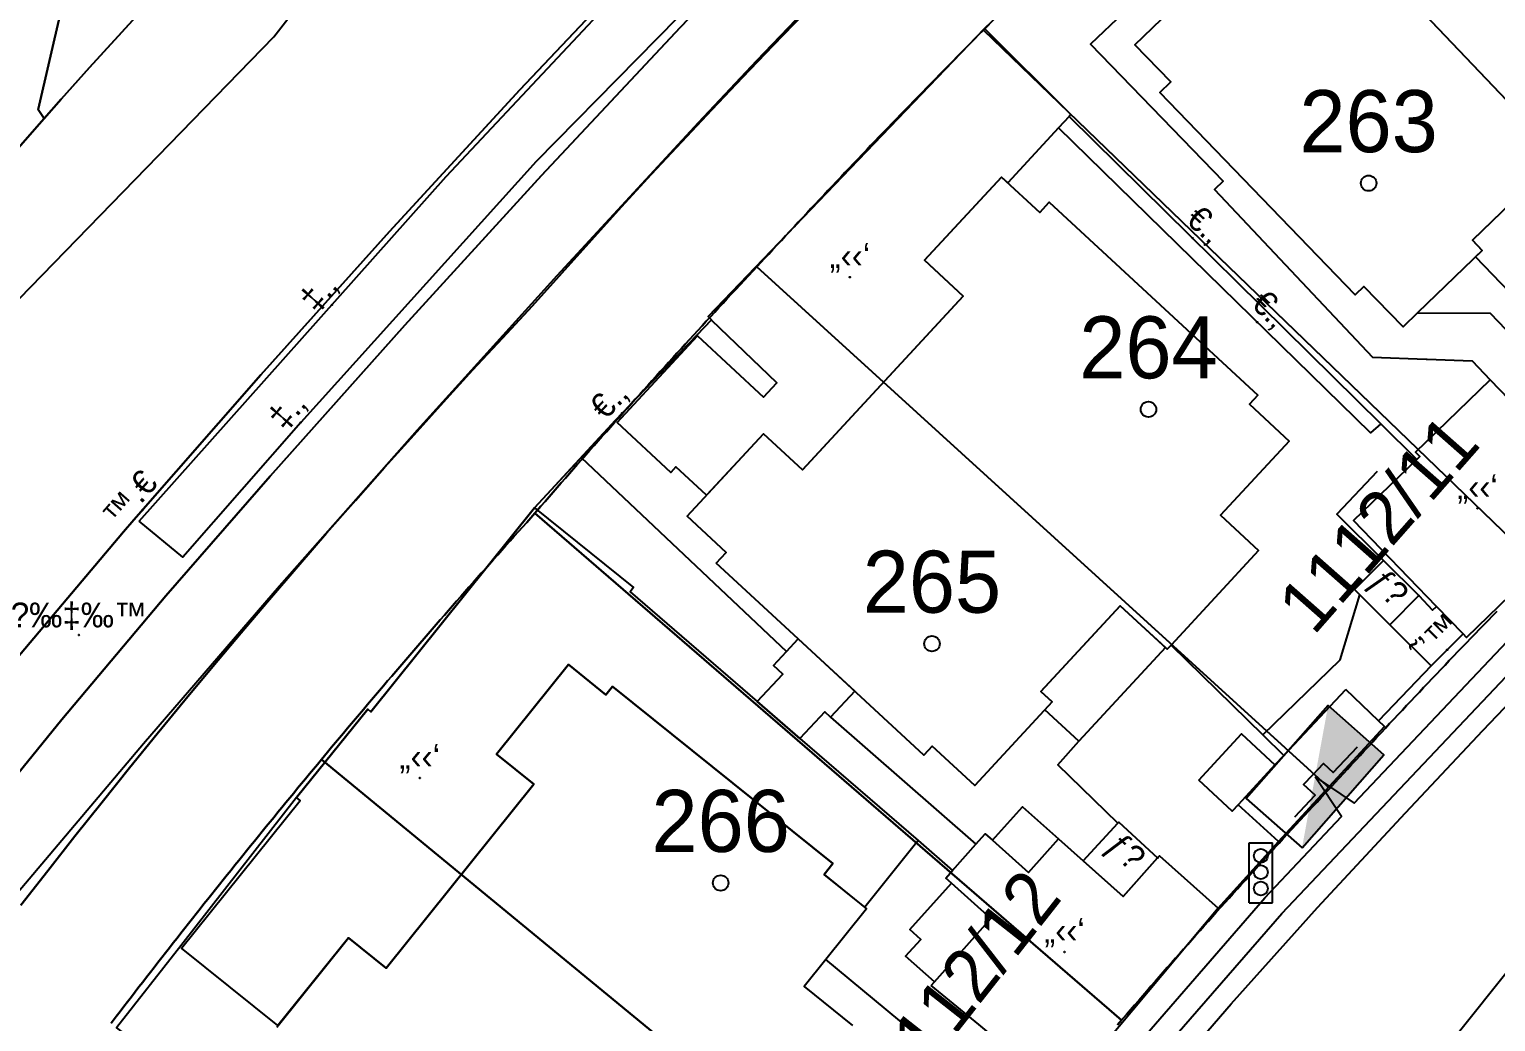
# Model space of a CAD drawing. Header units: metres. Extents: x 218299 to 220222, y 572714 to 574340.
# Drawn here: x 218809.09 to 218856.38, y 573630.65 to 573662.63 of the extents above; entities that cross this region are included whole.
import ezdxf
from ezdxf.enums import TextEntityAlignment as Align

# ---------------------------------------------------------------- set-up
doc = ezdxf.new("R2010")
doc.units = ezdxf.units.M
doc.header["$MEASUREMENT"] = 0
for name, color, linetype in [('1601', 44, 'LANDBORDER'), ('1602', 44, 'Continuous'), ('1603', 44, 'Continuous'), ('6151', 102, 'CABLEUNDEXIST03'), ('6261', 7, 'Continuous'), ('A_POINTS', 2, 'Continuous'), ('M2200', 253, 'Continuous'), ('M2207', 253, 'Continuous'), ('M2401', 7, 'Continuous'), ('M2404', 7, 'Continuous'), ('M2407', 253, 'Continuous'), ('M2408', 253, 'Continuous'), ('M2412', 253, 'Continuous'), ('M2420', 253, 'Continuous'), ('M2601', 253, 'Continuous'), ('M2602', 253, 'Continuous'), ('M2604', 253, 'Continuous'), ('M2605', 253, 'Continuous'), ('M2612', 253, 'Continuous'), ('M2802', 253, 'Continuous'), ('M2809', 253, 'Continuous'), ('M4409', 253, 'Continuous')]:
    doc.layers.add(name, color=color, linetype=linetype)
doc.styles.add('HEBTXT', font='HEBTXT')
doc.styles.add('MAVAT_HEBTXT', font='HEBTXT')
doc.linetypes.add('CABLEUNDEXIST03', pattern='A,3.5,[222,elecad.shx,S=0.01,R=0,X=0,Y=0],1.5', length=5)
doc.linetypes.add('LANDBORDER', pattern='A,6.25,[208,elecad.shx,S=0.02,R=0,X=-0.6,Y=0],12.5,[208,elecad.shx,S=0.02,R=180,X=0.6,Y=0],6.25', length=25)

# ---------------------------------------------------------------- blocks, each defined once
blk = doc.blocks.new('6261')
blk.add_lwpolyline([(-2, -1.2), (2, -1.2), (2, 1.2), (-2, 1.2)], close=True)
at = {"color": 0}
blk.add_solid([(2, 1.2), (-2, -1.2), (2, -1.2)], dxfattribs=at)
at = {"color": 0, "style": 'HEBTXT'}
blk.add_attdef('PIL_NAME', (2.689, 2.418), '', height=1.7, dxfattribs=at)
at = {"style": 'HEBTXT'}
blk.add_attdef('CAMUT_MONIM', (2.489, 0.218), '', height=1.7, dxfattribs=at)
at = {"color": 0, "style": 'HEBTXT', "flags": 1}
for tag, p in [('TYPE', (2.585, -1.773)), ('MAP_TYPE', (2.689, -3.782))]:
    blk.add_attdef(tag, p, '', height=1.7, dxfattribs=at)
blk = doc.blocks.new('1603')
at = {"layer": 'A_POINTS'}
blk.add_circle((0, 0), 0.25, dxfattribs=at)
at = {"color": 0, "style": 'HEBTXT'}
blk.add_attdef('PARCEL_NUM', text='', height=2, dxfattribs=at).set_placement((0, 1), align=Align.CENTER)
at = {"color": 0, "style": 'HEBTXT', "flags": 1}
blk.add_attdef('LOT_NUM', text='', height=2, dxfattribs=at).set_placement((0, -2.5), align=Align.CENTER)
blk = doc.blocks.new('M2404')
blk.add_circle((0, 0), 0.025)
at = {"style": 'MAVAT_HEBTXT'}
blk.add_attdef('NAME', text='', height=0.8, dxfattribs=at).set_placement((0, 1.592), align=Align.MIDDLE)
blk = doc.blocks.new('M2802')
blk.add_circle((0, 0), 0.025)
at = {"style": 'MAVAT_HEBTXT'}
blk.add_attdef('NAME', text='', height=0.8, dxfattribs=at).set_placement((0, 1.592), align=Align.MIDDLE)
blk = doc.blocks.new('M2602')
blk.add_circle((0, 0), 0.025)
at = {"style": 'MAVAT_HEBTXT'}
blk.add_attdef('NAME', text='', height=0.8, dxfattribs=at).set_placement((0, 1.592), align=Align.MIDDLE)
blk = doc.blocks.new('M2604')
blk.add_circle((0, 0), 0.025)
at = {"style": 'MAVAT_HEBTXT'}
blk.add_attdef('NAME', text='', height=0.8, dxfattribs=at).set_placement((0, 1.592), align=Align.MIDDLE)
blk = doc.blocks.new('M2612')
blk.add_circle((0, 0), 0.025)
at = {"style": 'MAVAT_HEBTXT'}
blk.add_attdef('NAME', text='', height=0.8, dxfattribs=at).set_placement((0, 1.592), align=Align.MIDDLE)
blk = doc.blocks.new('M2207')
blk.add_circle((0, 0), 0.025)
at = {"style": 'MAVAT_HEBTXT'}
blk.add_attdef('NAME', text='', height=0.8, dxfattribs=at).set_placement((0, 1.592), align=Align.MIDDLE)
blk = doc.blocks.new('M2412')
blk.add_circle((0, 0), 0.025)
at = {"style": 'MAVAT_HEBTXT'}
blk.add_attdef('NAME', text='', height=0.8, dxfattribs=at).set_placement((0, 1.592), align=Align.MIDDLE)
blk = doc.blocks.new('M4409')
for p, q in [((-0.75, -1.968), (-0.75, 1.897)), ((0.75, -1.968), (0.75, 1.897))]:
    blk.add_line(p, q)
for points in [[(-0.75, 1.897), (0.75, 1.897)], [(-0.75, -1.968), (0.75, -1.968)]]:
    blk.add_lwpolyline(points)
for centre in [(0, 1.05), (0, 0), (0, -1.05)]:
    blk.add_circle(centre, 0.45)
at = {"style": 'MAVAT_HEBTXT', "flags": 1}
for tag, p in [('MARK', (0, 3.701)), ('HEIGHT', (0, -3.8)), ('NAME', (0, -6.368))]:
    blk.add_attdef(tag, text='', height=2, dxfattribs=at).set_placement(p, align=Align.MIDDLE)
blk = doc.blocks.new('111')
at = {"layer": 'M2200'}
for points in [[(218858.449, 573658.56, 585.103), (218855.63, 573655.836, 585.463), (218855.63, 573655.836, 585.463), (218855.947, 573655.508, 585.508), (218855.947, 573655.508, 585.508), (218853.862, 573653.493, 584.644), (218853.395, 573653.042, 584.451), (218852.135, 573654.346, 586.993), (218851.854, 573654.074, 586.982), (218845.548, 573660.599, 586.937), (218845.901, 573660.94, 586.937), (218844.748, 573662.133, 584.462), (218847.326, 573664.625, 584.462), (218848.488, 573663.423, 586.847), (218851.291, 573666.131, 586.847), (218853.996, 573668.746, 586.847), (218852.88, 573669.901, 584.327), (218855.496, 573672.429, 584.327), (218856.63, 573671.256, 586.892)], [(218817.071, 573630.475, 583.696), (218819.382, 573633.351, 583.696), (218819.382, 573633.351, 583.696), (218820.6, 573632.373, 586.231), (218820.6, 573632.373, 586.231), (218825.362, 573638.299, 586.26), (218825.362, 573638.299, 586.26), (218824.156, 573639.268, 584.01), (218826.478, 573642.157, 584.01), (218826.478, 573642.157, 584.01), (218827.684, 573641.188, 586.274), (218827.684, 573641.188, 586.274), (218827.898, 573641.454, 586.275), (218827.898, 573641.454, 586.275), (218835.007, 573635.741, 586.215), (218835.007, 573635.741, 586.215), (218834.725, 573635.39, 586.215), (218834.725, 573635.39, 586.215), (218836.095, 573634.289, 583.695), (218834.079, 573631.78, 583.965), (218835.642, 573630.523, 583.365)]]:
    blk.add_polyline3d(points, dxfattribs=at)
blk.add_polyline3d([(218831.245, 573645.43, 586.784), (218831.565, 573645.776, 586.799), (218830.306, 573646.941, 584.159), (218832.766, 573649.6, 584.159), (218832.766, 573649.6, 584.159), (218834.021, 573648.439, 586.769), (218834.021, 573648.439, 586.769), (218839.203, 573654.039, 586.769), (218839.203, 573654.039, 586.769), (218837.961, 573655.189, 584.249), (218837.961, 573655.189, 584.249), (218840.443, 573657.871, 584.249), (218840.443, 573657.871, 584.249), (218841.676, 573656.73, 586.769), (218841.986, 573657.064, 586.769), (218848.709, 573650.843, 586.829), (218848.439, 573650.551, 586.829), (218849.722, 573649.364, 584.489), (218847.508, 573646.97, 584.639), (218848.734, 573645.836, 583.799), (218845.912, 573642.785, 583.799), (218845.788, 573642.652, 583.799), (218844.272, 573644.054, 585.569), (218844.272, 573644.054, 585.569), (218841.714, 573641.289, 585.509), (218841.714, 573641.289, 585.509), (218842.076, 573640.954, 585.464), (218842.076, 573640.954, 585.464), (218839.581, 573638.258, 584.354), (218838.208, 573639.529, 586.874), (218837.938, 573639.237, 586.874), (218833.885, 573642.987, 586.819)], close=True, dxfattribs=at)
at = {"layer": 'M2207'}
for points in [[(218839.203, 573654.039, 583.604), (218834.021, 573648.439, 583.604), (218832.766, 573649.6, 583.484), (218830.932, 573647.618, 583.484), (218829.944, 573648.533, 583.334), (218829.779, 573648.354, 582.974), (218828.047, 573649.957, 582.974), (218828.047, 573649.957, 582.974), (218830.638, 573652.756, 583.094), (218832.773, 573650.781, 583.094), (218833.194, 573651.235, 583.274), (218831.106, 573653.253, 583.443), (218831.086, 573653.273, 583.445), (218830.979, 573653.376, 583.454), (218830.979, 573653.376, 583.454), (218839.896, 573662.663, 583.874), (218839.896, 573662.663, 583.874), (218839.896, 573662.663, 583.874), (218842.685, 573659.891, 583.904), (218842.629, 573659.83, 583.904), (218842.287, 573659.46, 583.904), (218840.644, 573657.685, 583.904), (218840.443, 573657.871, 583.904), (218837.961, 573655.189, 583.904)], [(218855.63, 573655.836, 584.139), (218858.449, 573658.56, 584.139), (218859.872, 573657.088, 583.764), (218859.779, 573656.998, 583.764), (218859.366, 573656.598, 583.764), (218856.881, 573654.197, 583.764), (218856.881, 573654.197, 583.764), (218856.838, 573654.156, 583.764), (218855.732, 573655.3, 584.064), (218855.947, 573655.508, 584.064)], [(218856.207, 573651.333, 582.554), (218857.401, 573650.098, 582.469), (218858.805, 573648.647, 582.369), (218859.786, 573647.633, 582.299), (218857.338, 573645.265, 582.224), (218857.539, 573645.057, 582.224), (218855.446, 573643.032, 582.074), (218855.335, 573643.147, 582.077), (218854.476, 573644.035, 582.106), (218851.801, 573646.801, 582.194), (218853.84, 573648.773, 582.366), (218853.931, 573648.861, 582.374), (218853.795, 573649, 582.374), (218856.207, 573651.333, 582.554)], [(218825.362, 573638.299, 583.079), (218820.6, 573632.373, 583.079), (218819.382, 573633.351, 583.079), (218817.108, 573630.522, 583.739), (218814.001, 573633.019, 583.619), (218817.825, 573637.778, 583.604), (218817.711, 573637.869, 583.469), (218817.711, 573637.869, 583.469), (218820.004, 573640.723, 583.289), (218820.004, 573640.723, 583.289), (218820.109, 573640.638, 583.274), (218820.109, 573640.638, 583.274), (218825.387, 573647.207, 583.124), (218825.387, 573647.207, 583.124), (218825.387, 573647.207, 583.124), (218828.577, 573644.643, 583.844), (218828.464, 573644.504, 583.844), (218832.562, 573640.964, 583.447), (218833.943, 573639.772, 583.313), (218837.752, 573636.483, 582.944), (218837.752, 573636.483, 582.944), (218836.031, 573634.341, 583.274), (218834.725, 573635.39, 583.274), (218835.007, 573635.741, 583.274), (218827.898, 573641.454, 583.274), (218827.684, 573641.188, 583.274), (218826.478, 573642.157, 583.514), (218824.156, 573639.268, 583.514)], [(218841.714, 573641.289, 583.809), (218844.272, 573644.054, 583.809), (218845.728, 573642.707, 583.809), (218842.934, 573639.687, 583.809), (218841.84, 573640.699, 583.809), (218842.076, 573640.954, 583.809), (218841.714, 573641.289, 583.809)], [(218833.885, 573642.987, 583.904), (218835.709, 573641.299, 583.904), (218834.932, 573640.459, 583.694), (218834.932, 573640.459, 583.694), (218834.742, 573640.635, 583.694), (218833.943, 573639.772, 582.794), (218832.562, 573640.964, 582.794), (218833.39, 573641.853, 583.529), (218833.091, 573642.129, 583.529), (218833.505, 573642.577, 583.724)], [(218846.807, 573638.43, 583.764), (218848.187, 573639.921, 583.764), (218849.261, 573638.928, 582.744), (218849.261, 573638.928, 582.744), (218848.072, 573637.642, 582.744), (218847.882, 573637.436, 582.744), (218846.807, 573638.43, 583.764)], [(218838.18, 573631.817, 582.254), (218838.284, 573631.934, 582.254), (218840.104, 573633.973, 582.254), (218838.834, 573635.107, 582.671), (218838.644, 573635.277, 582.734), (218838.861, 573635.52, 582.744), (218839.618, 573636.369, 582.78), (218839.917, 573636.704, 582.794), (218840.151, 573636.495, 582.761), (218841.313, 573635.458, 582.599), (218842.283, 573636.545, 582.269), (218842.283, 573636.545, 582.269), (218843.077, 573635.836, 582.166), (218844.37, 573634.681, 581.999), (218844.37, 573634.681, 581.999), (218845.479, 573635.924, 581.942), (218845.54, 573635.992, 581.939), (218847.428, 573634.306, 581.584), (218847.428, 573634.306, 581.584), (218842.425, 573628.32, 581.607), (218842.239, 573628.473, 581.635), (218840.919, 573629.56, 581.836), (218839.708, 573630.558, 582.021)]]:
    blk.add_polyline3d(points, close=True, dxfattribs=at)
at = {"layer": 'M2401'}
for points in [[(218837.983, 573688.792, 580.812), (218834.349, 573685.391, 580.83), (218830.771, 573681.933, 580.851), (218827.248, 573678.418, 580.876), (218823.826, 573675.097, 580.837), (218823.356, 573674.607, 580.848), (218821.908, 573673.099, 580.879), (218818.248, 573669.234, 580.909), (218814.623, 573665.336, 580.875), (218811.034, 573661.406, 580.777), (218810.114, 573660.381, 580.771), (218809.568, 573659.76, 580.762), (218807.131, 573656.994, 580.72), (218804.198, 573653.565, 580.622), (218801.315, 573650.095, 580.477), (218798.151, 573646.199, 580.412), (218794.673, 573641.802, 580.316), (218791.256, 573637.357, 580.198), (218787.9, 573632.867, 580.057), (218786.162, 573630.467, 580.001), (218782.35, 573625.11, 579.852)], [(218845.123, 573628.066, 579.359), (218847.848, 573631.22, 579.494), (218850.631, 573634.325, 579.603), (218853.47, 573637.379, 579.684), (218855.965, 573640.036, 579.686), (218858.737, 573642.936, 579.755)], [(218857.333, 573691.676, 580.546), (218853.153, 573688.066, 580.598), (218849.025, 573684.396, 580.635), (218844.95, 573680.669, 580.658), (218840.928, 573676.883, 580.666), (218836.96, 573673.041, 580.659), (218833.423, 573669.578, 580.503), (218829.173, 573665.195, 580.485), (218824.908, 573660.684, 580.458), (218820.701, 573656.119, 580.422), (218816.553, 573651.5, 580.377), (218812.465, 573646.829, 580.323), (218812.126, 573646.433, 580.315), (218808.658, 573642.324, 580.214), (218805.249, 573638.167, 580.087), (218801.899, 573633.963, 579.933), (218800.308, 573631.902, 579.903), (218797.164, 573627.735, 579.823), (218794.081, 573623.523, 579.717), (218791.06, 573619.268, 579.585), (218788.1, 573614.97, 579.427), (218785.204, 573610.63, 579.243), (218782.372, 573606.25, 579.033)]]:
    blk.add_polyline3d(points, dxfattribs=at)
at = {"layer": 'M2404'}
for points in [[(218782.35, 573625.11, 579.852), (218786.162, 573630.467, 580.001), (218787.9, 573632.867, 580.057), (218791.256, 573637.357, 580.198), (218794.673, 573641.802, 580.316), (218798.151, 573646.199, 580.412), (218801.315, 573650.095, 580.477), (218804.198, 573653.565, 580.622), (218807.131, 573656.994, 580.72), (218809.568, 573659.76, 580.762), (218810.114, 573660.381, 580.771), (218811.034, 573661.406, 580.777), (218814.623, 573665.336, 580.875), (218818.248, 573669.234, 580.909), (218821.908, 573673.099, 580.879), (218823.356, 573674.607, 580.848), (218823.826, 573675.097, 580.837), (218827.248, 573678.418, 580.876), (218830.771, 573681.933, 580.851), (218834.349, 573685.391, 580.83), (218837.983, 573688.792, 580.812)], [(218845.123, 573628.066, 579.359), (218847.848, 573631.22, 579.494), (218850.631, 573634.325, 579.603), (218853.47, 573637.379, 579.684), (218855.965, 573640.036, 579.686), (218858.737, 573642.936, 579.755)], [(218857.333, 573691.676, 580.546), (218853.153, 573688.066, 580.598), (218849.025, 573684.396, 580.635), (218844.95, 573680.669, 580.658), (218840.928, 573676.883, 580.666), (218836.96, 573673.041, 580.659), (218833.423, 573669.578, 580.503), (218829.173, 573665.195, 580.485), (218824.908, 573660.684, 580.458), (218820.701, 573656.119, 580.422), (218816.553, 573651.5, 580.377), (218812.465, 573646.829, 580.323), (218812.126, 573646.433, 580.315), (218808.658, 573642.324, 580.214), (218805.249, 573638.167, 580.087), (218801.899, 573633.963, 579.933), (218800.308, 573631.902, 579.903), (218797.164, 573627.735, 579.823), (218794.081, 573623.523, 579.717), (218791.06, 573619.268, 579.585), (218788.1, 573614.97, 579.427), (218785.204, 573610.63, 579.243), (218782.372, 573606.25, 579.033)]]:
    blk.add_polyline3d(points, dxfattribs=at)
at = {"layer": 'M2407'}
for points in [[(218845.71, 573668.213, 581.278), (218845.71, 573668.213, 581.278), (218847.572, 573666.206, 581.184), (218843.319, 573662.158, 581.176), (218847.597, 573657.736, 581.131), (218847.31, 573657.474, 581.131), (218852.412, 573652.068, 581.041), (218854.137, 573652.002, 581.049), (218854.172, 573652, 581.049), (218855.622, 573651.945, 581.056), (218856.207, 573651.333, 581.056)], [(218853.862, 573653.493, 581.049), (218856.208, 573653.486, 581.049), (218858.474, 573651.127, 581.049)], [(218826.884, 573648.831, 581.049), (218833.505, 573642.577, 581.019)], [(218834.932, 573640.459, 580.989), (218839.618, 573636.369, 580.929)], [(218844.199, 573637.048, 580.869), (218842.264, 573638.923, 580.959), (218842.934, 573639.687, 580.959)], [(218840.151, 573636.495, 580.929), (218841.12, 573637.571, 580.929), (218842.283, 573636.545, 580.929)], [(218838.284, 573631.934, 580.464), (218837.348, 573632.76, 580.464), (218837.844, 573633.293, 580.464), (218837.485, 573633.623, 580.464), (218838.834, 573635.107, 580.449)], [(218838.738, 573629.374, 580.434), (218834.782, 573632.655, 580.434)]]:
    blk.add_polyline3d(points, dxfattribs=at)
at = {"layer": 'M2408'}
for points in [[(218781.997, 573601.323, 579.032), (218784.998, 573606.017, 579.228), (218788.061, 573610.673, 579.392), (218791.185, 573615.289, 579.522), (218791.308, 573615.467, 579.524), (218794.293, 573619.736, 579.577), (218797.34, 573623.96, 579.653), (218800.449, 573628.138, 579.751), (218803.619, 573632.269, 579.871), (218806.849, 573636.352, 580.012), (218810.139, 573640.387, 580.176), (218813.488, 573644.373, 580.362), (218816.854, 573648.227, 580.437), (218821.204, 573653.101, 580.521), (218825.612, 573657.923, 580.591), (218830.079, 573662.691, 580.648), (218834.602, 573667.405, 580.692), (218839.183, 573672.064, 580.722), (218843.66, 573676.231, 580.679), (218848.18, 573680.352, 580.687), (218851.395, 573683.233, 580.722), (218856.395, 573687.67, 580.676)], [(218783.991, 573599.652, 579.011), (218786.714, 573603.912, 579.198), (218789.504, 573608.129, 579.377), (218790.753, 573609.971, 579.453), (218794.122, 573614.916, 579.619), (218797.556, 573619.815, 579.779), (218801.056, 573624.669, 579.934), (218804.62, 573629.475, 580.082), (218808.247, 573634.233, 580.226), (218808.442, 573634.485, 580.233), (218812.773, 573639.614, 580.364), (218817.162, 573644.695, 580.47), (218821.608, 573649.725, 580.553), (218826.112, 573654.705, 580.611), (218830.672, 573659.634, 580.646), (218832.549, 573661.63, 580.653), (218834.588, 573663.762, 580.591), (218836.651, 573665.871, 580.602), (218838.106, 573667.328, 580.661)], [(218849.38, 573636.46, 579.654), (218852.794, 573640.165, 579.773), (218852.602, 573640.347, 579.774)]]:
    blk.add_polyline3d(points, dxfattribs=at)
at = {"layer": 'M2412'}
for points in [[(218851.829, 573644.573, 581.094), (218852.767, 573645.513, 581.094), (218853.901, 573644.38, 579.894), (218853.901, 573644.38, 579.894), (218852.966, 573643.443, 579.894)], [(218843.077, 573635.836, 580.869), (218844.199, 573637.048, 580.869), (218844.229, 573637.08, 580.869), (218845.479, 573635.924, 579.609), (218845.479, 573635.924, 579.609), (218844.37, 573634.681, 579.609)]]:
    blk.add_polyline3d(points, close=True, dxfattribs=at)
at = {"layer": 'M2420'}
blk.add_lwpolyline([(218684.753, 573182.319), (218688.035, 573206.444), (218689.213, 573213.503), (218689.753, 573216.48), (218690.892, 573227.252), (218692.577, 573251.262), (218693.978, 573270.328), (218713.253, 573430.807), (218718.13, 573461.357), (218725.643, 573503.49), (218741.026, 573544.878), (218751.214, 573566.704), (218755.346, 573578.06), (218773.675, 573609.543), (218800.899, 573645.865), (218816.972, 573662.397), (218828.345, 573676.924), (218855.83, 573700.905), (218883.209, 573721.042), (218928.648, 573749.083)], dxfattribs=at)
at = {"layer": 'M2420', "linetype": 'Continuous', "lineweight": -3}
for points in [[(218684.753, 573182.319), (218688.035, 573206.444), (218689.213, 573213.503), (218689.753, 573216.48), (218690.892, 573227.252), (218692.577, 573251.262), (218693.978, 573270.328), (218713.253, 573430.807), (218718.13, 573461.357), (218725.643, 573503.49), (218741.026, 573544.878), (218751.214, 573566.704), (218755.346, 573578.06), (218773.675, 573609.543), (218800.899, 573645.865), (218816.972, 573662.397), (218828.345, 573676.924), (218855.83, 573700.905), (218883.209, 573721.042), (218928.648, 573749.083)], [(218808, 573559.81), (218822, 573586.19), (218835.7, 573609.12), (218850.8, 573624.81), (218863.09, 573640.19), (218894.3, 573667.88), (218905.3, 573675), (218908.988, 573677.282)]]:
    blk.add_lwpolyline(points, dxfattribs=at)
at = {"layer": 'M2601'}
for points in [[(218848.875, 573639.888, 581.454), (218851.362, 573642.311, 581.454), (218851.996, 573644.408, 581.424)], [(218845.912, 573642.785, 582.774), (218848.875, 573639.888, 582.774), (218849.547, 573639.231, 582.774)]]:
    blk.add_polyline3d(points, dxfattribs=at)
at = {"layer": 'M2602'}
for points in [[(218809.568, 573659.76, 580.762), (218809.371, 573660.054, 580.762), (218810.106, 573663.211, 580.852), (218810.491, 573664.32, 580.876), (218810.951, 573665.401, 580.894), (218811.483, 573666.449, 580.906), (218812.084, 573667.458, 580.912), (218812.753, 573668.423, 580.911), (218813.486, 573669.342, 580.905), (218814.279, 573670.208, 580.893), (218814.811, 573670.727, 580.882), (218815.565, 573671.394, 580.897), (218816.369, 573671.999, 580.908), (218817.219, 573672.538, 580.915), (218818.109, 573673.008, 580.919), (218819.034, 573673.406, 580.919), (218819.987, 573673.729, 580.915), (218820.426, 573673.851, 580.912), (218823.356, 573674.607, 580.848)], [(218842.629, 573659.83, 582.444), (218852.677, 573649.92, 582.417), (218853.84, 573648.773, 582.414)], [(218852.677, 573649.92, 581.484), (218852.348, 573649.624, 581.484), (218842.287, 573659.46, 581.484)], [(218825.387, 573647.207, 582.669), (218826.884, 573648.831, 582.669), (218827.993, 573650.034, 582.669), (218827.993, 573650.034, 582.669), (218831.086, 573653.273, 582.669), (218831.086, 573653.273, 582.669), (218831.086, 573653.273, 582.669)], [(218852.56, 573648.379, 581.454), (218851.257, 573647.01, 581.454), (218852.767, 573645.513, 581.454)], [(218852.767, 573645.513, 581.454), (218853.901, 573644.38, 580.494), (218854.347, 573643.911, 580.314), (218854.476, 573644.035, 580.314)], [(218850.48, 573638.605, 580.824), (218850.825, 573638.973, 580.824), (218851.144, 573638.675, 580.824), (218851.922, 573639.505, 580.824)], [(218849.907, 573637.255, 580.824), (218850.555, 573637.947, 580.824), (218850.186, 573638.292, 580.824), (218850.48, 573638.605, 580.824)], [(218817.711, 573637.869, 582.39), (218817.711, 573637.869, 582.39), (218813.971, 573633.096, 582.293), (218813.971, 573633.096, 582.293)]]:
    blk.add_polyline3d(points, dxfattribs=at)
at = {"layer": 'M2604'}
blk.add_polyline3d([(218812.634, 573646.777, 581.13), (218822.533, 573657.887, 581.13), (218830.384, 573666.266, 581.31), (218837.978, 573673.879, 581.31), (218848.424, 573683.584, 581.49), (218849.122, 573683.394, 581.49), (218849.515, 573683.114, 581.49), (218849.737, 573682.882, 581.49), (218849.787, 573682.588, 581.49), (218849.727, 573682.361, 581.49), (218849.521, 573681.811, 581.49), (218841.25, 573674.31, 581.67), (218836.848, 573670.744, 581.49), (218834.159, 573668.256, 581.49), (218833.134, 573666.931, 581.49), (218831.956, 573665.001, 581.49), (218825.434, 573658.374, 581.49), (218817.842, 573649.96, 581.31), (218814.036, 573645.624, 581.13), (218812.634, 573646.777, 581.13)], dxfattribs=at)
at = {"layer": 'M2605'}
for points in [[(218851.829, 573644.573, 581.154), (218851.829, 573644.573, 581.154), (218851.996, 573644.408, 581.156), (218852.966, 573643.443, 581.167), (218854.298, 573642.12, 581.184), (218854.298, 573642.12, 581.184), (218852.602, 573640.347, 581.184), (218852.602, 573640.347, 581.184), (218851.552, 573641.356, 581.184)], [(218849.261, 573638.928, 580.854), (218849.547, 573639.231, 580.854), (218851.552, 573641.356, 580.854)], [(218847.428, 573634.306, 580.854), (218849.38, 573636.46, 580.854), (218849.38, 573636.46, 580.854), (218848.072, 573637.642, 580.854)], [(218844.229, 573637.08, 580.869), (218845.479, 573635.924, 580.869)], [(218837.752, 573636.483, 580.884), (218838.861, 573635.52, 580.884)], [(218813.971, 573633.096, 580.5), (218813.971, 573633.096, 580.5), (218811.901, 573630.453, 580.5), (218814.87, 573628.214, 580.464), (218814.897, 573628.194, 580.463), (218824.149, 573621.218, 580.35), (218827.707, 573618.483, 580.35)]]:
    blk.add_polyline3d(points, dxfattribs=at)
at = {"layer": 'M2612'}
blk.add_polyline3d([(218854.298, 573642.12, 582.024), (218855.335, 573643.147, 582.024)], dxfattribs=at)
at = {"layer": 'M2802'}
for points in [[(218782.372, 573606.25, 579.033), (218785.204, 573610.63, 579.243), (218788.1, 573614.97, 579.427), (218791.06, 573619.268, 579.585), (218794.081, 573623.523, 579.717), (218797.164, 573627.735, 579.823), (218800.308, 573631.902, 579.903), (218801.899, 573633.963, 579.933), (218805.249, 573638.167, 580.087), (218808.658, 573642.324, 580.214), (218812.126, 573646.433, 580.315), (218812.465, 573646.829, 580.323), (218816.553, 573651.5, 580.377), (218820.701, 573656.119, 580.422), (218824.908, 573660.684, 580.458), (218829.173, 573665.195, 580.485), (218833.423, 573669.578, 580.503), (218836.96, 573673.041, 580.659), (218840.928, 573676.883, 580.666), (218844.95, 573680.669, 580.658), (218849.025, 573684.396, 580.635), (218853.153, 573688.066, 580.598), (218857.333, 573691.676, 580.546)], [(218856.395, 573687.67, 580.676), (218851.395, 573683.233, 580.722), (218848.18, 573680.352, 580.687), (218843.66, 573676.231, 580.679), (218839.183, 573672.064, 580.722), (218834.602, 573667.405, 580.692), (218830.079, 573662.691, 580.648), (218825.612, 573657.923, 580.591), (218821.204, 573653.101, 580.521), (218816.854, 573648.227, 580.437), (218813.488, 573644.373, 580.362), (218810.139, 573640.387, 580.176), (218806.849, 573636.352, 580.012), (218803.619, 573632.269, 579.871), (218800.449, 573628.138, 579.751), (218797.34, 573623.96, 579.653), (218794.293, 573619.736, 579.577), (218791.308, 573615.467, 579.524), (218791.185, 573615.289, 579.522), (218788.061, 573610.673, 579.392), (218784.998, 573606.017, 579.228), (218781.997, 573601.323, 579.032)], [(218858.623, 573680.197, 580.648), (218855.322, 573677.406, 580.648), (218855.298, 573677.308, 580.648), (218849.242, 573671.589, 580.648), (218845.71, 573668.213, 580.738), (218844.776, 573667.32, 580.738), (218839.896, 573662.663, 580.738), (218830.979, 573653.376, 580.965), (218831.086, 573653.273, 580.965), (218827.993, 573650.034, 580.965), (218825.387, 573647.207, 580.785), (218820.109, 573640.638, 580.245), (218820.004, 573640.723, 580.425), (218817.711, 573637.869, 580.425), (218813.971, 573633.096, 580.245), (218811.901, 573630.453, 579.885)], [(218804.62, 573629.475, 580.082), (218808.247, 573634.233, 580.226), (218808.442, 573634.485, 580.233), (218812.773, 573639.614, 580.364), (218817.162, 573644.695, 580.47), (218821.608, 573649.725, 580.553), (218826.112, 573654.705, 580.611), (218830.672, 573659.634, 580.646), (218832.549, 573661.63, 580.653), (218834.588, 573663.762, 580.591), (218836.651, 573665.871, 580.602), (218838.106, 573667.328, 580.661), (218838.778, 573666.627, 580.751), (218840.173, 573667.978, 580.751), (218839.472, 573668.68, 580.742), (218840.84, 573670.019, 580.845), (218840.951, 573670.127, 580.855), (218846.011, 573674.816, 580.822), (218851.124, 573679.447, 580.779), (218856.29, 573684.018, 580.727), (218858.946, 573686.327, 580.698)]]:
    blk.add_polyline3d(points, dxfattribs=at)
at = {"layer": 'M2809'}
blk.add_polyline3d([(218810.106, 573663.211, 580.852), (218809.371, 573660.054, 580.762), (218809.568, 573659.76, 580.762), (218807.131, 573656.994, 580.72)], dxfattribs=at)
at = {"layer": 'M2207'}
ref = blk.add_blockref('M2207', (218835.555, 573654.646), dxfattribs=dict(at, xscale=0.5, yscale=0.5, zscale=0.5))
ref.add_attrib('NAME', '„‹‹‘', dxfattribs={"layer": '0', "height": 0.8, "style": 'MAVAT_HEBTXT'}).set_placement((218835.555, 573655.271), align=Align.MIDDLE)
ref = blk.add_blockref('M2207', (218855.795, 573647.195), dxfattribs=dict(at, xscale=0.5, yscale=0.5, zscale=0.5))
ref.add_attrib('NAME', '„‹‹‘', dxfattribs={"layer": '0', "height": 0.8, "style": 'MAVAT_HEBTXT'}).set_placement((218855.795, 573647.82), align=Align.MIDDLE)
ref = blk.add_blockref('M2207', (218821.681, 573638.503), dxfattribs=dict(at, xscale=0.5, yscale=0.5, zscale=0.5))
ref.add_attrib('NAME', '„‹‹‘', dxfattribs={"layer": '0', "height": 0.8, "style": 'MAVAT_HEBTXT'}).set_placement((218821.681, 573639.128), align=Align.MIDDLE)
ref = blk.add_blockref('M2207', (218842.474, 573632.894), dxfattribs=dict(at, xscale=0.5, yscale=0.5, zscale=0.5))
ref.add_attrib('NAME', '„‹‹‘', dxfattribs={"layer": '0', "height": 0.8, "style": 'MAVAT_HEBTXT'}).set_placement((218842.474, 573633.519), align=Align.MIDDLE)
at = {"layer": 'M2404'}
ref = blk.add_blockref('M2404', (218812.737, 573647.14), dxfattribs=dict(at, xscale=0.5, yscale=0.5, zscale=0.5))
ref.add_attrib('NAME', '™.€', dxfattribs={"layer": '0', "height": 0.8, "rotation": 48.8068, "style": 'MAVAT_HEBTXT'}).set_placement((218812.323, 573647.502), align=Align.MIDDLE)
at = {"layer": 'M2412'}
ref = blk.add_blockref('M2412', (218853.9, 573644.381), dxfattribs=dict(at, xscale=0.5, yscale=0.5, zscale=0.5))
ref.add_attrib('NAME', 'ƒ\x8e', dxfattribs={"layer": '0', "height": 0.8, "rotation": 315.0264, "style": 'MAVAT_HEBTXT'}).set_placement((218852.861, 573644.585), align=Align.MIDDLE)
ref = blk.add_blockref('M2412', (218845.477, 573635.925), dxfattribs=dict(at, xscale=0.5, yscale=0.5, zscale=0.5))
ref.add_attrib('NAME', 'ƒ\x8e', dxfattribs={"layer": '0', "height": 0.8, "rotation": 317.2228, "style": 'MAVAT_HEBTXT'}).set_placement((218844.384, 573636.073), align=Align.MIDDLE)
at = {"layer": 'M2602'}
ref = blk.add_blockref('M2602', (218846.609, 573655.904), dxfattribs=dict(at, xscale=0.5, yscale=0.5, zscale=0.5, rotation=349.9576902944773))
ref.add_attrib('NAME', '€.‚', dxfattribs={"layer": '0', "height": 0.8, "rotation": 317.3536, "style": 'MAVAT_HEBTXT'}).set_placement((218846.982, 573656.309), align=Align.MIDDLE)
ref = blk.add_blockref('M2602', (218848.693, 573653.197), dxfattribs=dict(at, xscale=0.5, yscale=0.5, zscale=0.5, rotation=347.7754705982372))
ref.add_attrib('NAME', '€.‚', dxfattribs={"layer": '0', "height": 0.8, "rotation": 315.1714, "style": 'MAVAT_HEBTXT'}).set_placement((218849.081, 573653.587), align=Align.MIDDLE)
ref = blk.add_blockref('M2602', (218828.212, 573650.263), dxfattribs=dict(at, xscale=0.5, yscale=0.5, zscale=0.5))
ref.add_attrib('NAME', '€.‚', dxfattribs={"layer": '0', "height": 0.8, "rotation": 46.3176, "style": 'MAVAT_HEBTXT'}).set_placement((218827.814, 573650.643), align=Align.MIDDLE)
at = {"layer": 'M2604'}
ref = blk.add_blockref('M2604', (218818.853, 573653.757), dxfattribs=dict(at, xscale=0.5, yscale=0.5, zscale=0.5))
ref.add_attrib('NAME', '‡.‚', dxfattribs={"layer": '0', "height": 0.8, "rotation": 48.2995, "style": 'MAVAT_HEBTXT'}).set_placement((218818.443, 573654.123), align=Align.MIDDLE)
ref = blk.add_blockref('M2604', (218817.842, 573649.96), dxfattribs=dict(at, xscale=0.5, yscale=0.5, zscale=0.5))
ref.add_attrib('NAME', '‡.‚', dxfattribs={"layer": '0', "height": 0.8, "rotation": 48.727, "style": 'MAVAT_HEBTXT'}).set_placement((218817.428, 573650.322), align=Align.MIDDLE)
at = {"layer": 'M2612'}
ref = blk.add_blockref('M2612', (218854.816, 573642.634), dxfattribs=dict(at, xscale=0.5, yscale=0.5, zscale=0.5))
ref.add_attrib('NAME', '˜’™', dxfattribs={"layer": '0', "height": 0.8, "rotation": 44.7242, "style": 'MAVAT_HEBTXT'}).set_placement((218854.429, 573643.024), align=Align.MIDDLE)
at = {"layer": 'M2802'}
ref = blk.add_blockref('M2802', (218810.69, 573643.112, 580.23), dxfattribs=dict(at, xscale=0.5, yscale=0.5, zscale=0.5))
ref.add_attrib('NAME', '\x8d‰‡‰™', dxfattribs={"layer": '0', "height": 0.8, "style": 'MAVAT_HEBTXT'}).set_placement((218810.69, 573643.737, 580.23), align=Align.MIDDLE)
at = {"layer": 'M4409', "xscale": 0.5, "yscale": 0.5, "zscale": 0.5}
blk.add_blockref('M4409', (218848.809, 573635.467, 579.754), dxfattribs=at)

msp = doc.modelspace()

# ---------------------------------------------------------------- linework, layer by layer
at = {"layer": '1601'}
for points in [[(218808.82, 573634.4), (218809.6869, 573635.5136), (218810.5598, 573636.6225), (218811.4386, 573637.7268), (218812.3232, 573638.8263), (218813.2137, 573639.9212), (218814.11, 573641.0113), (218815.0121, 573642.0966), (218815.9199, 573643.177), (218816.8335, 573644.2527), (218817.7529, 573645.3234), (218818.6779, 573646.3892), (218819.6085, 573647.4501), (218820.5448, 573648.506), (218821.4868, 573649.557), (218822.4342, 573650.6028), (218823.3873, 573651.6437), (218824.3459, 573652.6794), (218825.31, 573653.71), (218826.261, 573654.7783), (218827.2177, 573655.8414), (218828.1802, 573656.8994), (218829.1484, 573657.9522), (218830.1222, 573658.9997), (218831.1017, 573660.0419), (218832.0868, 573661.0788), (218833.0775, 573662.1104), (218834.0737, 573663.1367)], [(218834.0737, 573663.1367), (218833.0775, 573662.1104), (218832.0868, 573661.0788), (218831.1017, 573660.0419), (218830.1222, 573658.9997), (218829.1484, 573657.9522), (218828.1802, 573656.8994), (218827.2177, 573655.8414), (218826.261, 573654.7783), (218825.31, 573653.71), (218824.3459, 573652.6794), (218823.3873, 573651.6437), (218822.4342, 573650.6028), (218821.4868, 573649.557), (218820.5448, 573648.506), (218819.6085, 573647.4501), (218818.6779, 573646.3892), (218817.7529, 573645.3234), (218816.8335, 573644.2527), (218815.9199, 573643.177), (218815.0121, 573642.0966), (218814.11, 573641.0113), (218813.2137, 573639.9212), (218812.3232, 573638.8263), (218811.4386, 573637.7268), (218810.5598, 573636.6225), (218809.6869, 573635.5136), (218808.82, 573634.4)]]:
    msp.add_lwpolyline(points, dxfattribs=at)
at = {"layer": '1602'}
for points in [[(218864.7, 573652.007), (218847.461, 573670.08)], [(218847.461, 573670.08), (218864.7, 573652.007)], [(218834.0737, 573663.1367), (218833.0775, 573662.1104), (218832.0868, 573661.0788), (218831.1017, 573660.0419), (218830.1222, 573658.9997), (218829.1484, 573657.9522), (218828.1802, 573656.8994), (218827.2177, 573655.8414), (218826.261, 573654.7783), (218825.31, 573653.71), (218824.3459, 573652.6794), (218823.3873, 573651.6437), (218822.4342, 573650.6028), (218821.4868, 573649.557), (218820.5448, 573648.506), (218819.6085, 573647.4501), (218818.6779, 573646.3892), (218817.7529, 573645.3234), (218816.8335, 573644.2527), (218815.9199, 573643.177), (218815.0121, 573642.0966), (218814.11, 573641.0113), (218813.2137, 573639.9212), (218812.3232, 573638.8263), (218811.4386, 573637.7268), (218810.5598, 573636.6225), (218809.6869, 573635.5136), (218808.82, 573634.4)], [(218808.82, 573634.4), (218809.6869, 573635.5136), (218810.5598, 573636.6225), (218811.4386, 573637.7268), (218812.3232, 573638.8263), (218813.2137, 573639.9212), (218814.11, 573641.0113), (218815.0121, 573642.0966), (218815.9199, 573643.177), (218816.8335, 573644.2527), (218817.7529, 573645.3234), (218818.6779, 573646.3892), (218819.6085, 573647.4501), (218820.5448, 573648.506), (218821.4868, 573649.557), (218822.4342, 573650.6028), (218823.3873, 573651.6437), (218824.3459, 573652.6794), (218825.31, 573653.71), (218826.261, 573654.7783), (218827.2177, 573655.8414), (218828.1802, 573656.8994), (218829.1484, 573657.9522), (218830.1222, 573658.9997), (218831.1017, 573660.0419), (218832.0868, 573661.0788), (218833.0775, 573662.1104), (218834.0737, 573663.1367)], [(218840.0413, 573662.7935), (218839.859, 573662.607), (218839.7178, 573662.4653), (218839.5768, 573662.3235), (218839.4358, 573662.1817), (218839.295, 573662.0397), (218839.1542, 573661.8976), (218839.0136, 573661.7553), (218838.8731, 573661.613), (218838.7327, 573661.4706), (218838.5924, 573661.328), (218838.4522, 573661.1854), (218838.3121, 573661.0426), (218838.1722, 573660.8998), (218838.0323, 573660.7568), (218837.8926, 573660.6137), (218837.7529, 573660.4705), (218837.6134, 573660.3273), (218837.474, 573660.1839), (218837.3347, 573660.0403), (218837.1955, 573659.8967), (218837.0564, 573659.753), (218836.9174, 573659.6092), (218836.7786, 573659.4653), (218836.6398, 573659.3212), (218836.5012, 573659.1771), (218836.3627, 573659.0328), (218836.2242, 573658.8884), (218836.0859, 573658.744), (218835.9477, 573658.5994), (218835.8097, 573658.4547), (218835.6717, 573658.3099), (218835.5338, 573658.165), (218835.3961, 573658.02), (218835.2584, 573657.8749), (218835.1209, 573657.7297), (218834.9835, 573657.5844), (218834.8462, 573657.439), (218834.709, 573657.2935), (218834.5719, 573657.1478), (218834.4349, 573657.0021), (218834.2981, 573656.8563), (218834.1613, 573656.7103), (218834.0247, 573656.5642), (218833.8882, 573656.4181), (218833.7518, 573656.2718), (218833.6155, 573656.1255), (218833.4793, 573655.979), (218833.3432, 573655.8324), (218833.2073, 573655.6857), (218833.0714, 573655.5389), (218832.9357, 573655.392), (218832.8001, 573655.245), (218832.557, 573654.981), (218832.4201, 573654.8352), (218832.2834, 573654.6892), (218832.1467, 573654.5432), (218832.0102, 573654.397), (218831.8738, 573654.2508), (218831.7375, 573654.1044), (218831.6013, 573653.958), (218831.4652, 573653.8114), (218831.3292, 573653.6647), (218831.1934, 573653.518), (218831.0576, 573653.3711), (218830.922, 573653.2241), (218830.7865, 573653.077), (218830.6511, 573652.9298), (218830.5158, 573652.7825), (218830.3806, 573652.6351), (218830.2455, 573652.4876), (218830.1106, 573652.34), (218829.9757, 573652.1923), (218829.841, 573652.0445), (218829.7064, 573651.8966), (218829.5719, 573651.7485), (218829.4375, 573651.6004), (218829.3033, 573651.4522), (218829.1691, 573651.3039), (218829.0351, 573651.1554), (218828.9011, 573651.0069), (218828.7673, 573650.8582), (218828.6336, 573650.7095), (218828.5, 573650.5606), (218828.3666, 573650.4117), (218828.2332, 573650.2626), (218828.1, 573650.1135), (218827.9669, 573649.9642), (218827.8338, 573649.8149), (218827.701, 573649.6654), (218827.5682, 573649.5158), (218827.4355, 573649.3662), (218827.303, 573649.2164), (218827.1705, 573649.0665), (218827.0382, 573648.9166), (218826.906, 573648.7665), (218826.7739, 573648.6163), (218826.6419, 573648.466), (218826.5101, 573648.3157), (218826.3783, 573648.1652), (218826.2467, 573648.0146), (218826.1152, 573647.8639), (218825.9838, 573647.7131), (218825.8525, 573647.5622), (218825.7214, 573647.4113), (218825.5903, 573647.2602), (218825.398, 573647.038), (218825.264, 573646.8895), (218825.1301, 573646.741), (218824.9963, 573646.5923), (218824.8626, 573646.4435), (218824.7291, 573646.2947), (218824.5956, 573646.1457), (218824.4623, 573645.9966), (218824.3291, 573645.8474), (218824.196, 573645.6981), (218824.063, 573645.5488), (218823.9302, 573645.3993), (218823.7974, 573645.2497), (218823.6648, 573645.1), (218823.5323, 573644.9502), (218823.3998, 573644.8003), (218823.2676, 573644.6503), (218823.1354, 573644.5002), (218823.0033, 573644.35), (218822.8714, 573644.1997), (218822.7396, 573644.0493), (218822.6078, 573643.8988), (218822.4762, 573643.7482), (218822.3448, 573643.5975), (218822.2134, 573643.4467), (218822.0821, 573643.2958), (218821.951, 573643.1448), (218821.82, 573642.9936), (218821.6891, 573642.8424), (218821.5583, 573642.6911), (218821.4276, 573642.5397), (218821.2971, 573642.3882), (218821.1667, 573642.2366), (218821.0363, 573642.0849), (218820.9061, 573641.933), (218820.7761, 573641.7811), (218820.6461, 573641.6291), (218820.5162, 573641.477), (218820.3865, 573641.3248), (218820.2569, 573641.1725), (218820.1274, 573641.0201), (218819.998, 573640.8675), (218819.8687, 573640.7149), (218819.7396, 573640.5622), (218819.6106, 573640.4094), (218819.4817, 573640.2565), (218819.3529, 573640.1035), (218819.2242, 573639.9504), (218819.0956, 573639.7972), (218818.9672, 573639.6439), (218818.8389, 573639.4905), (218818.7107, 573639.3369), (218818.509, 573639.095), (218818.3811, 573638.9413), (218818.2533, 573638.7874), (218818.1256, 573638.6335), (218817.998, 573638.4795), (218817.8705, 573638.3253), (218817.7432, 573638.1711), (218817.616, 573638.0168), (218817.4889, 573637.8624), (218817.3619, 573637.7079), (218817.235, 573637.5532), (218817.1083, 573637.3985), (218816.9817, 573637.2437), (218816.8552, 573637.0888), (218816.7288, 573636.9338), (218816.6025, 573636.7787), (218816.4764, 573636.6235), (218816.3503, 573636.4682), (218816.2244, 573636.3128), (218816.0986, 573636.1573), (218815.973, 573636.0017), (218815.8474, 573635.8461), (218815.722, 573635.6903), (218815.5967, 573635.5344), (218815.4715, 573635.3784), (218815.3464, 573635.2224), (218815.2215, 573635.0662), (218815.0967, 573634.9099), (218814.9719, 573634.7536), (218814.8474, 573634.5971), (218814.7229, 573634.4406), (218814.5985, 573634.2839), (218814.4743, 573634.1272), (218814.3502, 573633.9703), (218814.2262, 573633.8134), (218814.1024, 573633.6564), (218813.9786, 573633.4993), (218813.855, 573633.342), (218813.7315, 573633.1847), (218813.6081, 573633.0273), (218813.4848, 573632.8698), (218813.3617, 573632.7122), (218813.2387, 573632.5545), (218813.1158, 573632.3967), (218812.993, 573632.2389), (218812.8704, 573632.0809), (218812.7478, 573631.9228), (218812.6254, 573631.7647), (218812.5031, 573631.6064), (218812.381, 573631.448), (218812.2589, 573631.2896), (218812.137, 573631.1311), (218812.0152, 573630.9724), (218811.8935, 573630.8137), (218811.73, 573630.6)], [(218856.4167, 573643.868), (218856.277, 573643.7248), (218856.1375, 573643.5816), (218855.998, 573643.4382), (218855.8587, 573643.2947), (218855.7196, 573643.151), (218855.5805, 573643.0073), (218855.4416, 573642.8634), (218855.3028, 573642.7194), (218855.1641, 573642.5753), (218855.0255, 573642.4311), (218854.8871, 573642.2868), (218854.7488, 573642.1423), (218854.6106, 573641.9977), (218854.4725, 573641.853), (218854.3345, 573641.7082), (218854.1967, 573641.5633), (218854.059, 573641.4182), (218853.9214, 573641.2731), (218853.784, 573641.1278), (218853.6466, 573640.9824), (218853.5094, 573640.8369), (218853.3724, 573640.6913), (218853.2354, 573640.5455), (218853.0986, 573640.3997), (218852.9618, 573640.2537), (218852.8253, 573640.1076), (218852.6888, 573639.9614), (218852.5525, 573639.815), (218852.4162, 573639.6686), (218852.2802, 573639.522), (218852.1442, 573639.3754), (218852.0083, 573639.2286), (218851.8726, 573639.0817), (218851.737, 573638.9347), (218851.6016, 573638.7875), (218851.4662, 573638.6403), (218851.331, 573638.4929), (218851.1959, 573638.3454), (218851.031, 573638.165), (218832.557, 573654.981), (218832.8001, 573655.245), (218832.9357, 573655.392), (218833.0714, 573655.5389), (218833.2073, 573655.6857), (218833.3432, 573655.8324), (218833.4793, 573655.979), (218833.6155, 573656.1255), (218833.7518, 573656.2718), (218833.8882, 573656.4181), (218834.0247, 573656.5642), (218834.1613, 573656.7103), (218834.2981, 573656.8563), (218834.4349, 573657.0021), (218834.5719, 573657.1478), (218834.709, 573657.2935), (218834.8462, 573657.439), (218834.9835, 573657.5844), (218835.1209, 573657.7297), (218835.2584, 573657.8749), (218835.3961, 573658.02), (218835.5338, 573658.165), (218835.6717, 573658.3099), (218835.8097, 573658.4547), (218835.9477, 573658.5994), (218836.0859, 573658.744), (218836.2242, 573658.8884), (218836.3627, 573659.0328), (218836.5012, 573659.1771), (218836.6398, 573659.3212), (218836.7786, 573659.4653), (218836.9174, 573659.6092), (218837.0564, 573659.753), (218837.1955, 573659.8967), (218837.3347, 573660.0403), (218837.474, 573660.1839), (218837.6134, 573660.3273), (218837.7529, 573660.4705), (218837.8926, 573660.6137), (218838.0323, 573660.7568), (218838.1722, 573660.8998), (218838.3121, 573661.0426), (218838.4522, 573661.1854), (218838.5924, 573661.328), (218838.7327, 573661.4706), (218838.8731, 573661.613), (218839.0136, 573661.7553), (218839.1542, 573661.8976), (218839.295, 573662.0397), (218839.4358, 573662.1817), (218839.5768, 573662.3235), (218839.7178, 573662.4653), (218839.859, 573662.607), (218857.82, 573645.293)], [(218857.82, 573645.293), (218839.859, 573662.607), (218840.0413, 573662.7935)], [(218837.808, 573623.23), (218818.509, 573639.095), (218818.7107, 573639.3369), (218818.8389, 573639.4905), (218818.9672, 573639.6439), (218819.0956, 573639.7972), (218819.2242, 573639.9504), (218819.3529, 573640.1035), (218819.4817, 573640.2565), (218819.6106, 573640.4094), (218819.7396, 573640.5622), (218819.8687, 573640.7149), (218819.998, 573640.8675), (218820.1274, 573641.0201), (218820.2569, 573641.1725), (218820.3865, 573641.3248), (218820.5162, 573641.477), (218820.6461, 573641.6291), (218820.7761, 573641.7811), (218820.9061, 573641.933), (218821.0363, 573642.0849), (218821.1667, 573642.2366), (218821.2971, 573642.3882), (218821.4276, 573642.5397), (218821.5583, 573642.6911), (218821.6891, 573642.8424), (218821.82, 573642.9936), (218821.951, 573643.1448), (218822.0821, 573643.2958), (218822.2134, 573643.4467), (218822.3448, 573643.5975), (218822.4762, 573643.7482), (218822.6078, 573643.8988), (218822.7396, 573644.0493), (218822.8714, 573644.1997), (218823.0033, 573644.35), (218823.1354, 573644.5002), (218823.2676, 573644.6503), (218823.3998, 573644.8003), (218823.5323, 573644.9502), (218823.6648, 573645.1), (218823.7974, 573645.2497), (218823.9302, 573645.3993), (218824.063, 573645.5488), (218824.196, 573645.6981), (218824.3291, 573645.8474), (218824.4623, 573645.9966), (218824.5956, 573646.1457), (218824.7291, 573646.2947), (218824.8626, 573646.4435), (218824.9963, 573646.5923), (218825.1301, 573646.741), (218825.264, 573646.8895), (218825.398, 573647.038), (218844.318, 573630.695), (218844.1835, 573630.547)], [(218844.1835, 573630.547), (218844.318, 573630.695), (218844.4772, 573630.8798), (218844.6079, 573631.0312), (218844.7388, 573631.1825), (218844.8697, 573631.3336), (218845.0008, 573631.4847), (218845.132, 573631.6356), (218845.2633, 573631.7865), (218845.3948, 573631.9372), (218845.5264, 573632.0878), (218845.6581, 573632.2383), (218845.79, 573632.3887), (218845.9219, 573632.5389), (218846.0541, 573632.6891), (218846.1863, 573632.8391), (218846.3187, 573632.9891), (218846.4511, 573633.1389), (218846.5838, 573633.2886), (218846.7165, 573633.4382), (218846.8494, 573633.5877), (218846.9824, 573633.7371), (218847.1155, 573633.8863), (218847.2488, 573634.0355), (218847.3821, 573634.1845), (218847.5156, 573634.3334), (218847.6493, 573634.4822), (218847.783, 573634.6309), (218847.9169, 573634.7795), (218848.0509, 573634.9279), (218848.1851, 573635.0763), (218848.3193, 573635.2245), (218848.4537, 573635.3726), (218848.5882, 573635.5206), (218848.7229, 573635.6685), (218848.8577, 573635.8163), (218848.9926, 573635.964), (218849.1276, 573636.1115), (218849.2627, 573636.2589), (218849.398, 573636.4062), (218849.5334, 573636.5534), (218849.6689, 573636.7005), (218849.8046, 573636.8475), (218849.9403, 573636.9943), (218850.0762, 573637.1411), (218850.2123, 573637.2877), (218850.3484, 573637.4342), (218850.4847, 573637.5806), (218850.6211, 573637.7269), (218850.7576, 573637.873), (218850.8942, 573638.0191), (218851.031, 573638.165), (218851.1959, 573638.3454), (218851.331, 573638.4929), (218851.4662, 573638.6403), (218851.6016, 573638.7875), (218851.737, 573638.9347), (218851.8726, 573639.0817), (218852.0083, 573639.2286), (218852.1442, 573639.3754), (218852.2802, 573639.522), (218852.4162, 573639.6686), (218852.5525, 573639.815), (218852.6888, 573639.9614), (218852.8253, 573640.1076), (218852.9618, 573640.2537), (218853.0986, 573640.3997), (218853.2354, 573640.5455), (218853.3724, 573640.6913), (218853.5094, 573640.8369), (218853.6466, 573640.9824), (218853.784, 573641.1278), (218853.9214, 573641.2731), (218854.059, 573641.4182), (218854.1967, 573641.5633), (218854.3345, 573641.7082), (218854.4725, 573641.853), (218854.6106, 573641.9977), (218854.7488, 573642.1423), (218854.8871, 573642.2868), (218855.0255, 573642.4311), (218855.1641, 573642.5753), (218855.3028, 573642.7194), (218855.4416, 573642.8634), (218855.5805, 573643.0073), (218855.7196, 573643.151), (218855.8587, 573643.2947), (218855.998, 573643.4382), (218856.1375, 573643.5816), (218856.277, 573643.7248), (218856.4167, 573643.868)], [(218811.73, 573630.6), (218811.8935, 573630.8137), (218812.0152, 573630.9724), (218812.137, 573631.1311), (218812.2589, 573631.2896), (218812.381, 573631.448), (218812.5031, 573631.6064), (218812.6254, 573631.7647), (218812.7478, 573631.9228), (218812.8704, 573632.0809), (218812.993, 573632.2389), (218813.1158, 573632.3967), (218813.2387, 573632.5545), (218813.3617, 573632.7122), (218813.4848, 573632.8698), (218813.6081, 573633.0273), (218813.7315, 573633.1847), (218813.855, 573633.342), (218813.9786, 573633.4993), (218814.1024, 573633.6564), (218814.2262, 573633.8134), (218814.3502, 573633.9703), (218814.4743, 573634.1272), (218814.5985, 573634.2839), (218814.7229, 573634.4406), (218814.8474, 573634.5971), (218814.9719, 573634.7536), (218815.0967, 573634.9099), (218815.2215, 573635.0662), (218815.3464, 573635.2224), (218815.4715, 573635.3784), (218815.5967, 573635.5344), (218815.722, 573635.6903), (218815.8474, 573635.8461), (218815.973, 573636.0017), (218816.0986, 573636.1573), (218816.2244, 573636.3128), (218816.3503, 573636.4682), (218816.4764, 573636.6235), (218816.6025, 573636.7787), (218816.7288, 573636.9338), (218816.8552, 573637.0888), (218816.9817, 573637.2437), (218817.1083, 573637.3985), (218817.235, 573637.5532), (218817.3619, 573637.7079), (218817.4889, 573637.8624), (218817.616, 573638.0168), (218817.7432, 573638.1711), (218817.8705, 573638.3253), (218817.998, 573638.4795), (218818.1256, 573638.6335), (218818.2533, 573638.7874), (218818.3811, 573638.9413), (218818.509, 573639.095), (218837.808, 573623.23)]]:
    msp.add_lwpolyline(points, dxfattribs=at)
msp.add_lwpolyline([(218851.031, 573638.165), (218850.8942, 573638.0191), (218850.7576, 573637.873), (218850.6211, 573637.7269), (218850.4847, 573637.5806), (218850.3484, 573637.4342), (218850.2123, 573637.2877), (218850.0762, 573637.1411), (218849.9403, 573636.9943), (218849.8046, 573636.8475), (218849.6689, 573636.7005), (218849.5334, 573636.5534), (218849.398, 573636.4062), (218849.2627, 573636.2589), (218849.1276, 573636.1115), (218848.9926, 573635.964), (218848.8577, 573635.8163), (218848.7229, 573635.6685), (218848.5882, 573635.5206), (218848.4537, 573635.3726), (218848.3193, 573635.2245), (218848.1851, 573635.0763), (218848.0509, 573634.9279), (218847.9169, 573634.7795), (218847.783, 573634.6309), (218847.6493, 573634.4822), (218847.5156, 573634.3334), (218847.3821, 573634.1845), (218847.2488, 573634.0355), (218847.1155, 573633.8863), (218846.9824, 573633.7371), (218846.8494, 573633.5877), (218846.7165, 573633.4382), (218846.5838, 573633.2886), (218846.4511, 573633.1389), (218846.3187, 573632.9891), (218846.1863, 573632.8391), (218846.0541, 573632.6891), (218845.9219, 573632.5389), (218845.79, 573632.3887), (218845.6581, 573632.2383), (218845.5264, 573632.0878), (218845.3948, 573631.9372), (218845.2633, 573631.7865), (218845.132, 573631.6356), (218845.0008, 573631.4847), (218844.8697, 573631.3336), (218844.7388, 573631.1825), (218844.6079, 573631.0312), (218844.4772, 573630.8798), (218844.318, 573630.695), (218825.398, 573647.038), (218825.5903, 573647.2602), (218825.7214, 573647.4113), (218825.8525, 573647.5622), (218825.9838, 573647.7131), (218826.1152, 573647.8639), (218826.2467, 573648.0146), (218826.3783, 573648.1652), (218826.5101, 573648.3157), (218826.6419, 573648.466), (218826.7739, 573648.6163), (218826.906, 573648.7665), (218827.0382, 573648.9166), (218827.1705, 573649.0665), (218827.303, 573649.2164), (218827.4355, 573649.3662), (218827.5682, 573649.5158), (218827.701, 573649.6654), (218827.8338, 573649.8149), (218827.9669, 573649.9642), (218828.1, 573650.1135), (218828.2332, 573650.2626), (218828.3666, 573650.4117), (218828.5, 573650.5606), (218828.6336, 573650.7095), (218828.7673, 573650.8582), (218828.9011, 573651.0069), (218829.0351, 573651.1554), (218829.1691, 573651.3039), (218829.3033, 573651.4522), (218829.4375, 573651.6004), (218829.5719, 573651.7485), (218829.7064, 573651.8966), (218829.841, 573652.0445), (218829.9757, 573652.1923), (218830.1106, 573652.34), (218830.2455, 573652.4876), (218830.3806, 573652.6351), (218830.5158, 573652.7825), (218830.6511, 573652.9298), (218830.7865, 573653.077), (218830.922, 573653.2241), (218831.0576, 573653.3711), (218831.1934, 573653.518), (218831.3292, 573653.6647), (218831.4652, 573653.8114), (218831.6013, 573653.958), (218831.7375, 573654.1044), (218831.8738, 573654.2508), (218832.0102, 573654.397), (218832.1467, 573654.5432), (218832.2834, 573654.6892), (218832.4201, 573654.8352), (218832.557, 573654.981)], close=True, dxfattribs=at)
at = {"layer": '6151'}
for points in [[(218825.8365, 573608.0981), (218827.7816, 573607.3444), (218838.8867, 573621.9573), (218849.4874, 573634.1307), (218857.29, 573642.3782), (218865.7712, 573650.9646), (218877.0795, 573661.0198), (218882.8784, 573666.4042), (218899.5015, 573679.1709), (218907.6435, 573684.9328), (218919.9695, 573692.2765), (218919.3544, 573694.7744), (218919.4373, 573694.8332), (218919.5392, 573694.8327), (218919.5378, 573694.9044)], [(218850.5576, 573638.5447), (218851.8196, 573637.6872), (218856.7508, 573642.8995), (218865.1043, 573651.3567), (218864.3242, 573652.7313)], [(218837.6567, 573623.666), (218838.6337, 573622.7735), (218848.9319, 573634.6349), (218851.4122, 573637.2566), (218850.5576, 573638.5447)]]:
    msp.add_lwpolyline(points, dxfattribs=at)

# ---------------------------------------------------------------- block references
msp.add_blockref('111', (0, 0))
at = {"layer": '1603'}
for p, values in [((218852.285, 573657.6745), {'PARCEL_NUM': '263'}), ((218845.1843, 573650.3844), {'PARCEL_NUM': '264'}), ((218838.2009, 573642.83), {'PARCEL_NUM': '265'}), ((218831.3869, 573635.118), {'PARCEL_NUM': '266'})]:
    msp.add_blockref('1603', p, dxfattribs=at).add_auto_attribs(values)
at = {"layer": '6261'}
ref = msp.add_blockref('6261', (218850.5576, 573638.5447), dxfattribs=dict(at, rotation=48.629999999985))
ref.add_attrib('PIL_NAME', '1112/11', (218850.5107, 573643.0642), dxfattribs={"layer": '0', "color": 0, "height": 1.7, "rotation": 48.63, "style": 'HEBTXT'})
ref = msp.add_blockref('6261', (218837.6567, 573623.666), dxfattribs=dict(at, rotation=51.81999999998401))
ref.add_attrib('PIL_NAME', '1112/12', (218837.3584, 573628.1759), dxfattribs={"layer": '0', "color": 0, "height": 1.7, "rotation": 51.82, "style": 'HEBTXT'})

doc.saveas('drawing.dxf')
